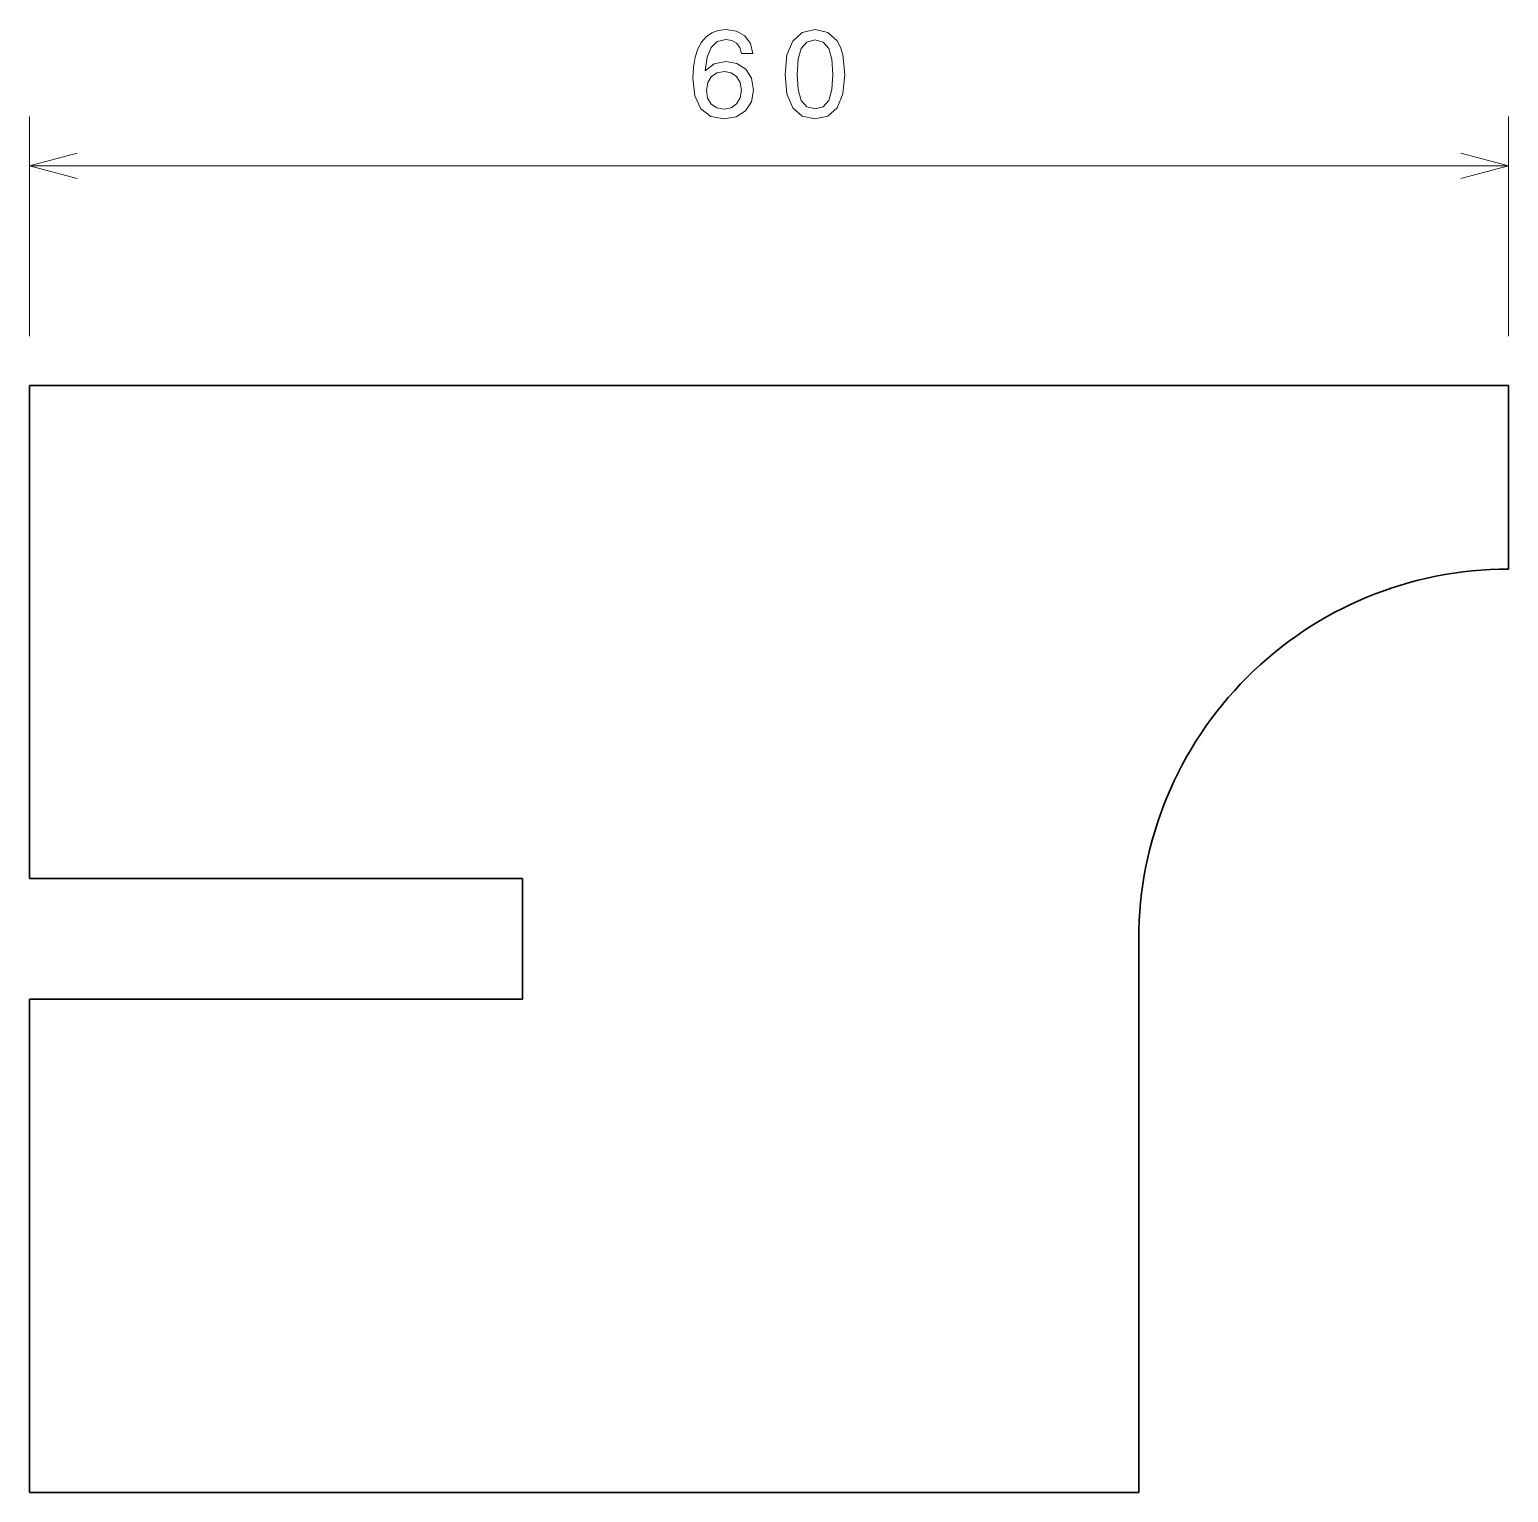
# Model space of a CAD drawing. Extents: x 48.8 to 108.8, y 82.5 to 141.9.
import ezdxf

# ---------------------------------------------------------------- set-up
doc = ezdxf.new("R2010")
doc.units = 0

msp = doc.modelspace()

# ---------------------------------------------------------------- linework, layer by layer
at = {"color": 7, "lineweight": 13, "ltscale": 0.222663}
for p, q in [((48.760002, 129.449997), (48.760002, 138.356506)), ((108.760002, 129.449997), (108.760002, 138.356506))]:
    msp.add_line(p, q, dxfattribs=at)
at = {"color": 7, "lineweight": 13}
msp.add_line((48.760002, 136.356506), (108.760002, 136.356506), dxfattribs=at)
at = {"color": 7, "lineweight": 35}
for p, q in [((48.760002, 127.449997), (108.760002, 127.449997)), ((48.760002, 107.449997), (48.760002, 127.449997)), ((68.760002, 107.449997), (48.760002, 107.449997)), ((93.760002, 105), (93.760002, 82.549995)), ((48.760002, 102.549995), (68.760002, 102.549995)), ((48.760002, 82.549995), (48.760002, 102.549995)), ((48.760002, 82.549995), (93.760002, 82.549995))]:
    msp.add_line(p, q, dxfattribs=at)
at = {"color": 7, "lineweight": 35, "ltscale": 0.18625}
msp.add_line((108.760002, 120), (108.760002, 127.449997), dxfattribs=at)
at = {"color": 7, "lineweight": 35, "ltscale": 0.1225}
msp.add_line((68.760002, 102.549995), (68.760002, 107.449997), dxfattribs=at)
at = {"color": 7, "lineweight": 13}
for points in [[(78.102364, 140.913422), (78.006546, 141.32193), (77.784645, 141.624512), (77.441704, 141.816162), (76.997894, 141.881714), (76.700348, 141.84642), (76.443146, 141.750595), (76.216202, 141.594254), (76.024559, 141.37236), (75.87326, 141.094971), (75.762306, 140.75708), (75.691704, 140.358673), (75.671532, 139.909821), (75.75222, 139.19368), (75.999336, 138.674225), (76.397751, 138.361542), (76.942421, 138.255646), (77.431618, 138.34642), (77.804817, 138.58345), (78.04689, 138.95665), (78.132622, 139.43071), (78.04689, 139.909821), (77.814903, 140.277969), (77.456833, 140.509964), (77.013031, 140.590652), (76.53392, 140.489792), (76.17585, 140.202332), (76.251503, 140.75708), (76.412888, 141.155502), (76.660004, 141.392532), (77.002945, 141.473221), (77.255104, 141.432877), (77.446747, 141.326965), (77.57283, 141.150452), (77.63839, 140.913422)], [(79.412598, 140.066162), (79.488243, 139.274368), (79.725273, 138.709534), (80.103516, 138.366592), (80.628014, 138.255646), (81.147469, 138.366592), (81.525711, 138.709534), (81.757698, 139.274368), (81.838387, 140.066162), (81.757698, 140.852905), (81.661873, 141.165588), (81.525711, 141.422791), (81.147469, 141.765732), (80.628014, 141.881714), (80.103516, 141.765732), (79.725273, 141.41774), (79.488243, 140.852905)], [(79.896744, 140.066162), (79.937088, 140.676392), (80.063171, 141.115143), (80.290115, 141.37236), (80.628014, 141.463135), (80.960869, 141.37236), (81.187813, 141.115143), (81.313896, 140.676392), (81.35424, 140.066162), (81.313896, 139.450882), (81.187813, 139.012115), (80.960869, 138.754913), (80.628014, 138.669189), (80.290115, 138.754913), (80.063171, 139.012115), (79.937088, 139.450882)], [(77.643433, 139.425674), (77.587959, 139.107941), (77.446747, 138.865875), (77.219803, 138.704483), (76.937378, 138.654053), (76.639832, 138.704483), (76.412888, 138.860825), (76.266632, 139.102905), (76.221245, 139.420624), (76.271675, 139.733307), (76.412888, 139.970337), (76.644875, 140.121628), (76.95755, 140.177109), (77.229889, 140.121628), (77.446747, 139.975372), (77.587959, 139.738342)]]:
    msp.add_lwpolyline(points, close=True, dxfattribs=at)
for points in [[(50.691856, 136.874146), (48.760002, 136.356506), (50.691856, 135.838867)], [(106.828156, 135.838867), (108.760002, 136.356506), (106.828156, 136.874146)]]:
    msp.add_lwpolyline(points, dxfattribs=at)
at = {"color": 7, "lineweight": 35}
msp.add_arc((108.760002, 105), 15, 90.000003, 180.000005, dxfattribs=at)

doc.saveas('drawing.dxf')
